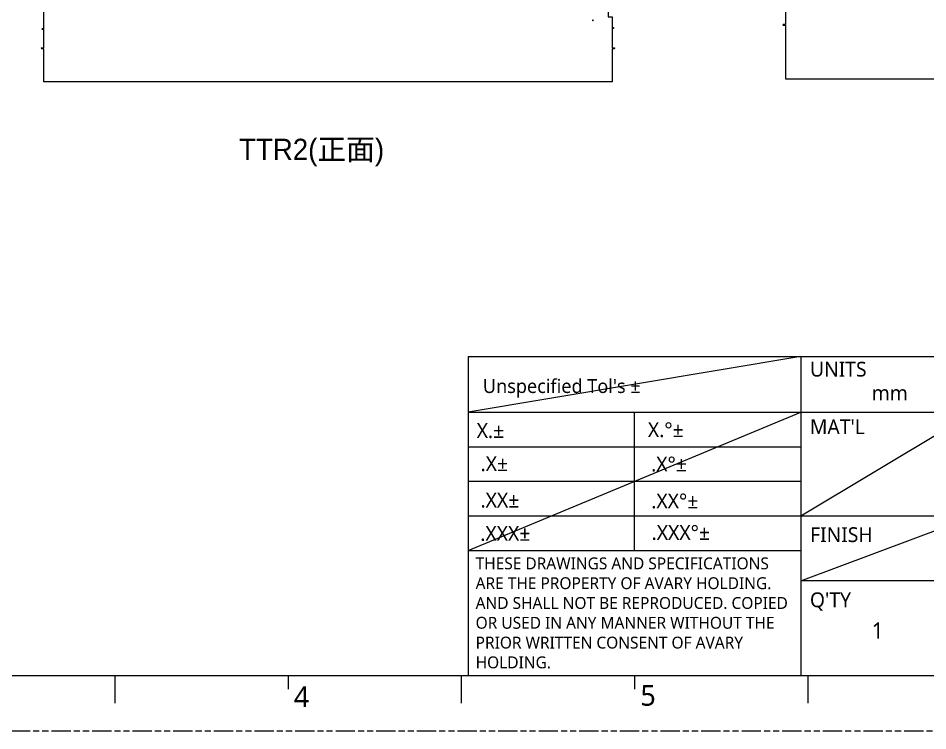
# Model space of a CAD drawing. Extents: x 2541 to 3941, y 2348 to 3338.
# Drawn here: x 3045 to 3493.1, y 2347.8 to 2698.8 of the extents above; entities that cross this region are included whole.
import ezdxf

# ---------------------------------------------------------------- set-up
doc = ezdxf.new("R2010")
doc.units = 0
doc.linetypes.add('PHANTOM', pattern=[29.5, 9.5, -1.5, 3, -1.5, 3, -1.5, 9.5])
doc.layers.get('0').update_dxf_attribs({"lineweight": 0})
doc.layers.add('0PAPERF', color=2, linetype='PHANTOM', lineweight=0, plot=False)
doc.layers.add('DIM', color=100, linetype='Continuous', lineweight=15)
doc.layers.add('備註', color=1, linetype='Continuous', lineweight=0)
doc.layers.add('鵬鼎', color=5, linetype='Continuous')
doc.styles.get("Standard").update_dxf_attribs({"font": 'simplex.shx', "height": 2.7})

msp = doc.modelspace()

# ---------------------------------------------------------------- linework, layer by layer
for p, q in [((3324.60194, 2667.51142), (3070.60194, 2667.51142)), ((3435.94795, 2669.01688), (3689.94795, 2669.01688))]:
    msp.add_line(p, q)
at = {"lineweight": 0}
for p, q in [((3266.71246, 2532.15172), (3266.71246, 2375.14801)), ((3430.54241, 2532.15172), (3430.54241, 2375.14801)), ((3266.71246, 2436.58425), (3430.54241, 2436.58425)), ((2580.67453, 2375.14801), (3898.1404, 2375.14801)), ((3092.64313, 2375.14801), (3092.64313, 2361.49552)), ((3177.97123, 2375.14801), (3177.97123, 2368.32177)), ((3263.29933, 2375.14801), (3263.29933, 2361.49552)), ((3348.62743, 2375.14801), (3348.62743, 2368.32177)), ((3433.95553, 2375.14801), (3433.95553, 2361.49552))]:
    msp.add_line(p, q, dxfattribs=at)
at = {"color": 0, "lineweight": 0}
for p, q in [((3266.71246, 2532.15172), (3898.1404, 2532.15172)), ((3266.71246, 2504.84673), (3515.87051, 2504.84673)), ((3266.71246, 2436.58425), (3430.54241, 2504.84673)), ((3348.62743, 2436.58425), (3348.62743, 2504.84673)), ((3430.54241, 2453.64987), (3515.87051, 2504.84673)), ((3266.71246, 2487.78111), (3430.54241, 2487.78111)), ((3266.71246, 2470.71549), (3430.54241, 2470.71549)), ((3266.71246, 2453.64987), (3515.87051, 2453.64987)), ((3430.54241, 2421.71673), (3515.87051, 2453.64987)), ((3683.11358, 2421.71673), (3430.54241, 2421.71673))]:
    msp.add_line(p, q, dxfattribs=at)
at = {"linetype": 'Continuous'}
msp.add_line((3430.54241, 2532.15172), (3266.71511, 2504.84888), dxfattribs=at)
for points in [[(3056.60194, 2683.81142, -1), (3056.60194, 2684.21142), (3057.60194, 2684.21142), (3057.60194, 2700.51142), (3057.60194, 2908.81142), (3056.60194, 2908.81142, -1), (3056.60194, 2909.21142), (3057.60194, 2909.21142), (3057.60194, 3107.51142), (3057.60194, 3123.81142), (3056.60194, 3123.81142, -1), (3056.60194, 3124.21142), (3057.60194, 3124.21142), (3057.60194, 3150.51142), (3070.60194, 3150.51142), (3324.60194, 3150.51142), (3337.60194, 3150.51142), (3337.60194, 3124.21142), (3338.60194, 3124.21142, -1), (3338.60194, 3123.81142), (3337.60194, 3123.81142), (3337.60194, 3107.51142)], [(3337.60194, 3107.51142), (3337.60194, 2909.21142), (3338.60194, 2909.21142, -1), (3338.60194, 2908.81142), (3337.60194, 2908.81142), (3337.60194, 2708.51142), (3335.65194, 2708.51142), (3335.65194, 2699.51142), (3337.60194, 2699.51142), (3337.60194, 2684.21142), (3338.60194, 2684.21142, -1), (3338.60194, 2683.81142), (3337.60194, 2683.81142), (3337.60194, 2667.51142), (3324.60194, 2667.51142)], [(3422.94795, 2718.01688), (3422.94795, 2695.71688), (3421.94795, 2695.71688, 1), (3421.94795, 2695.31688), (3422.94795, 2695.31688), (3422.94795, 2669.01688), (3435.94795, 2669.01688)]]:
    msp.add_lwpolyline(points, format="xyb", dxfattribs=at)
msp.add_lwpolyline([(3327.90144, 2697.66142), (3328.05194, 2697.56142), (3328.20244, 2697.66142), (3328.20244, 2697.86142), (3328.05194, 2697.96142), (3327.90144, 2697.86142)], close=True, dxfattribs=at)
for points in [[(3056.85194, 2693.51142, -0.414222), (3057.10194, 2693.76142, -0.414222), (3057.35194, 2693.51142, -0.414222), (3057.10194, 2693.26142, -0.414222)], [(3337.85194, 2694.01142, -0.414222), (3338.10194, 2694.26142, -0.414222), (3338.35194, 2694.01142, -0.414222), (3338.10194, 2693.76142, -0.414222)]]:
    msp.add_lwpolyline(points, format="xyb", close=True, dxfattribs=at)
msp.add_lwpolyline([(3070.60194, 2667.51142), (3057.60194, 2667.51142), (3057.60194, 2683.81142), (3056.60194, 2683.81142)], dxfattribs=at)
at = {"layer": '0PAPERF'}
msp.add_line((2641.54843, 2375.14801), (3898.1404, 2375.14801), dxfattribs=at)
at = {"layer": '備註', "color": 2, "linetype": 'PHANTOM', "lineweight": 0}
msp.add_line((2541.41878, 2347.84302), (3941.15578, 2347.84302), dxfattribs=at)

# ---------------------------------------------------------------- texts
at = {"color": 0, "char_height": 7.2913157, "attachment_point": 1}
for s, insert, width in [('{\\fMicrosoft JhengHei|b0|i0|c136|p0;UNITS}', (3435.05798, 2529.60281), 33.9148735), ('{\\fMicrosoft JhengHei|b0|i0|c136|p0;mm}', (3465.47949, 2517.87703), 33.9148735), ("{\\fMicrosoft JhengHei|b0|i0|c136|p0;MAT'L}", (3435.02734, 2501.2384), 33.9148735), ('{\\fMicrosoft JhengHei|b0|i0|c136|p0;X.%%P}', (3270.88946, 2499.36502), 33.9148735), ('{\\fMicrosoft JhengHei|b0|i0|c136|p0;X.%%D%%P}', (3355.21045, 2499.76288), 33.9148735), ('{\\fMicrosoft JhengHei|b0|i0|c136|p0;.X%%P}', (3272.7916, 2483.03618), 12.3886718), ('{\\fMicrosoft JhengHei|b0|i0|c136|p0;.X%%D%%P}', (3356.78859, 2482.88542), 33.9148735), ('{\\fMicrosoft JhengHei|b0|i0|c136|p0;.XX%%P}', (3272.73675, 2465.10544), 33.9148735), ('{\\fMicrosoft JhengHei|b0|i0|c136|p0;.XX%%D%%P}', (3356.85643, 2464.68876), 33.9148735), ('{\\fMicrosoft JhengHei|b0|i0|c136|p0;.XXX%%P}', (3272.6355, 2448.70121), 33.9148735), ('{\\fMicrosoft JhengHei|b0|i0|c136|p0;.XXX%%D%%P}', (3357.04329, 2449.15114), 33.9148735), ('{\\fMicrosoft JhengHei|b0|i0|c136|p0;FINISH}', (3435.11056, 2448.10529), 33.9148735), ("{\\fMicrosoft JhengHei|b0|i0|c136|p0;Q'TY}", (3435.03137, 2416.00729), 25.001349)]:
    msp.add_mtext(s, dxfattribs=dict(at, insert=insert, width=width))
at = {"color": 3, "insert": (3270.35407, 2433.22461), "char_height": 5.85, "width": 157.8834233, "attachment_point": 1}
msp.add_mtext('{\\fMicrosoft JhengHei|b0|i0|c136|p0;THESE DRAWINGS AND SPECIFICATIONS ARE THE PROPERTY OF AVARY HOLDING. AND SHALL NOT BE REPRODUCED. COPIED OR USED IN ANY MANNER WITHOUT THE PRIOR WRITTEN CONSENT OF AVARY HOLDING.}', dxfattribs=at)
at = {"layer": 'DIM', "char_height": 10.239372, "width": 6.2340332, "attachment_point": 1}
for s, insert in [('{\\fMicrosoft JhengHei|b0|i0|c136|p0;\\C0;5}', (3351.48125, 2370.44052)), ('{\\fMicrosoft JhengHei|b0|i0|c136|p0;\\C0;4}', (3180.78068, 2369.75212))]:
    msp.add_mtext(s, dxfattribs=dict(at, insert=insert))
at = {"layer": '備註', "linetype": 'Continuous', "insert": (3153.85472, 2639.44348), "char_height": 10.4, "width": 237.050306, "attachment_point": 1}
msp.add_mtext('{\\fPMingLiU-ExtB|b0|i0|c136|p0;TTR2(\\f新細明體|b0|i0|c136|p18;正面\\fPMingLiU-ExtB|b0|i0|c136|p0;)}', dxfattribs=at)
at = {"layer": '備註', "color": 2, "lineweight": 0, "ltscale": 2, "insert": (3273.92527, 2521.03737), "char_height": 6.826248, "attachment_point": 1}
msp.add_mtext("{\\fMicrosoft JhengHei|b0|i0|c136|p0;\\C0;Unspecified Tol's %%P}", dxfattribs=at)
at = {"layer": '鵬鼎', "color": 0, "insert": (3465.43399, 2401.25262), "char_height": 7.9774098, "width": 7.8982434, "attachment_point": 1}
msp.add_mtext('{\\fMicrosoft JhengHei|b0|i0|c136|p0;1}', dxfattribs=at)

doc.saveas('drawing.dxf')
